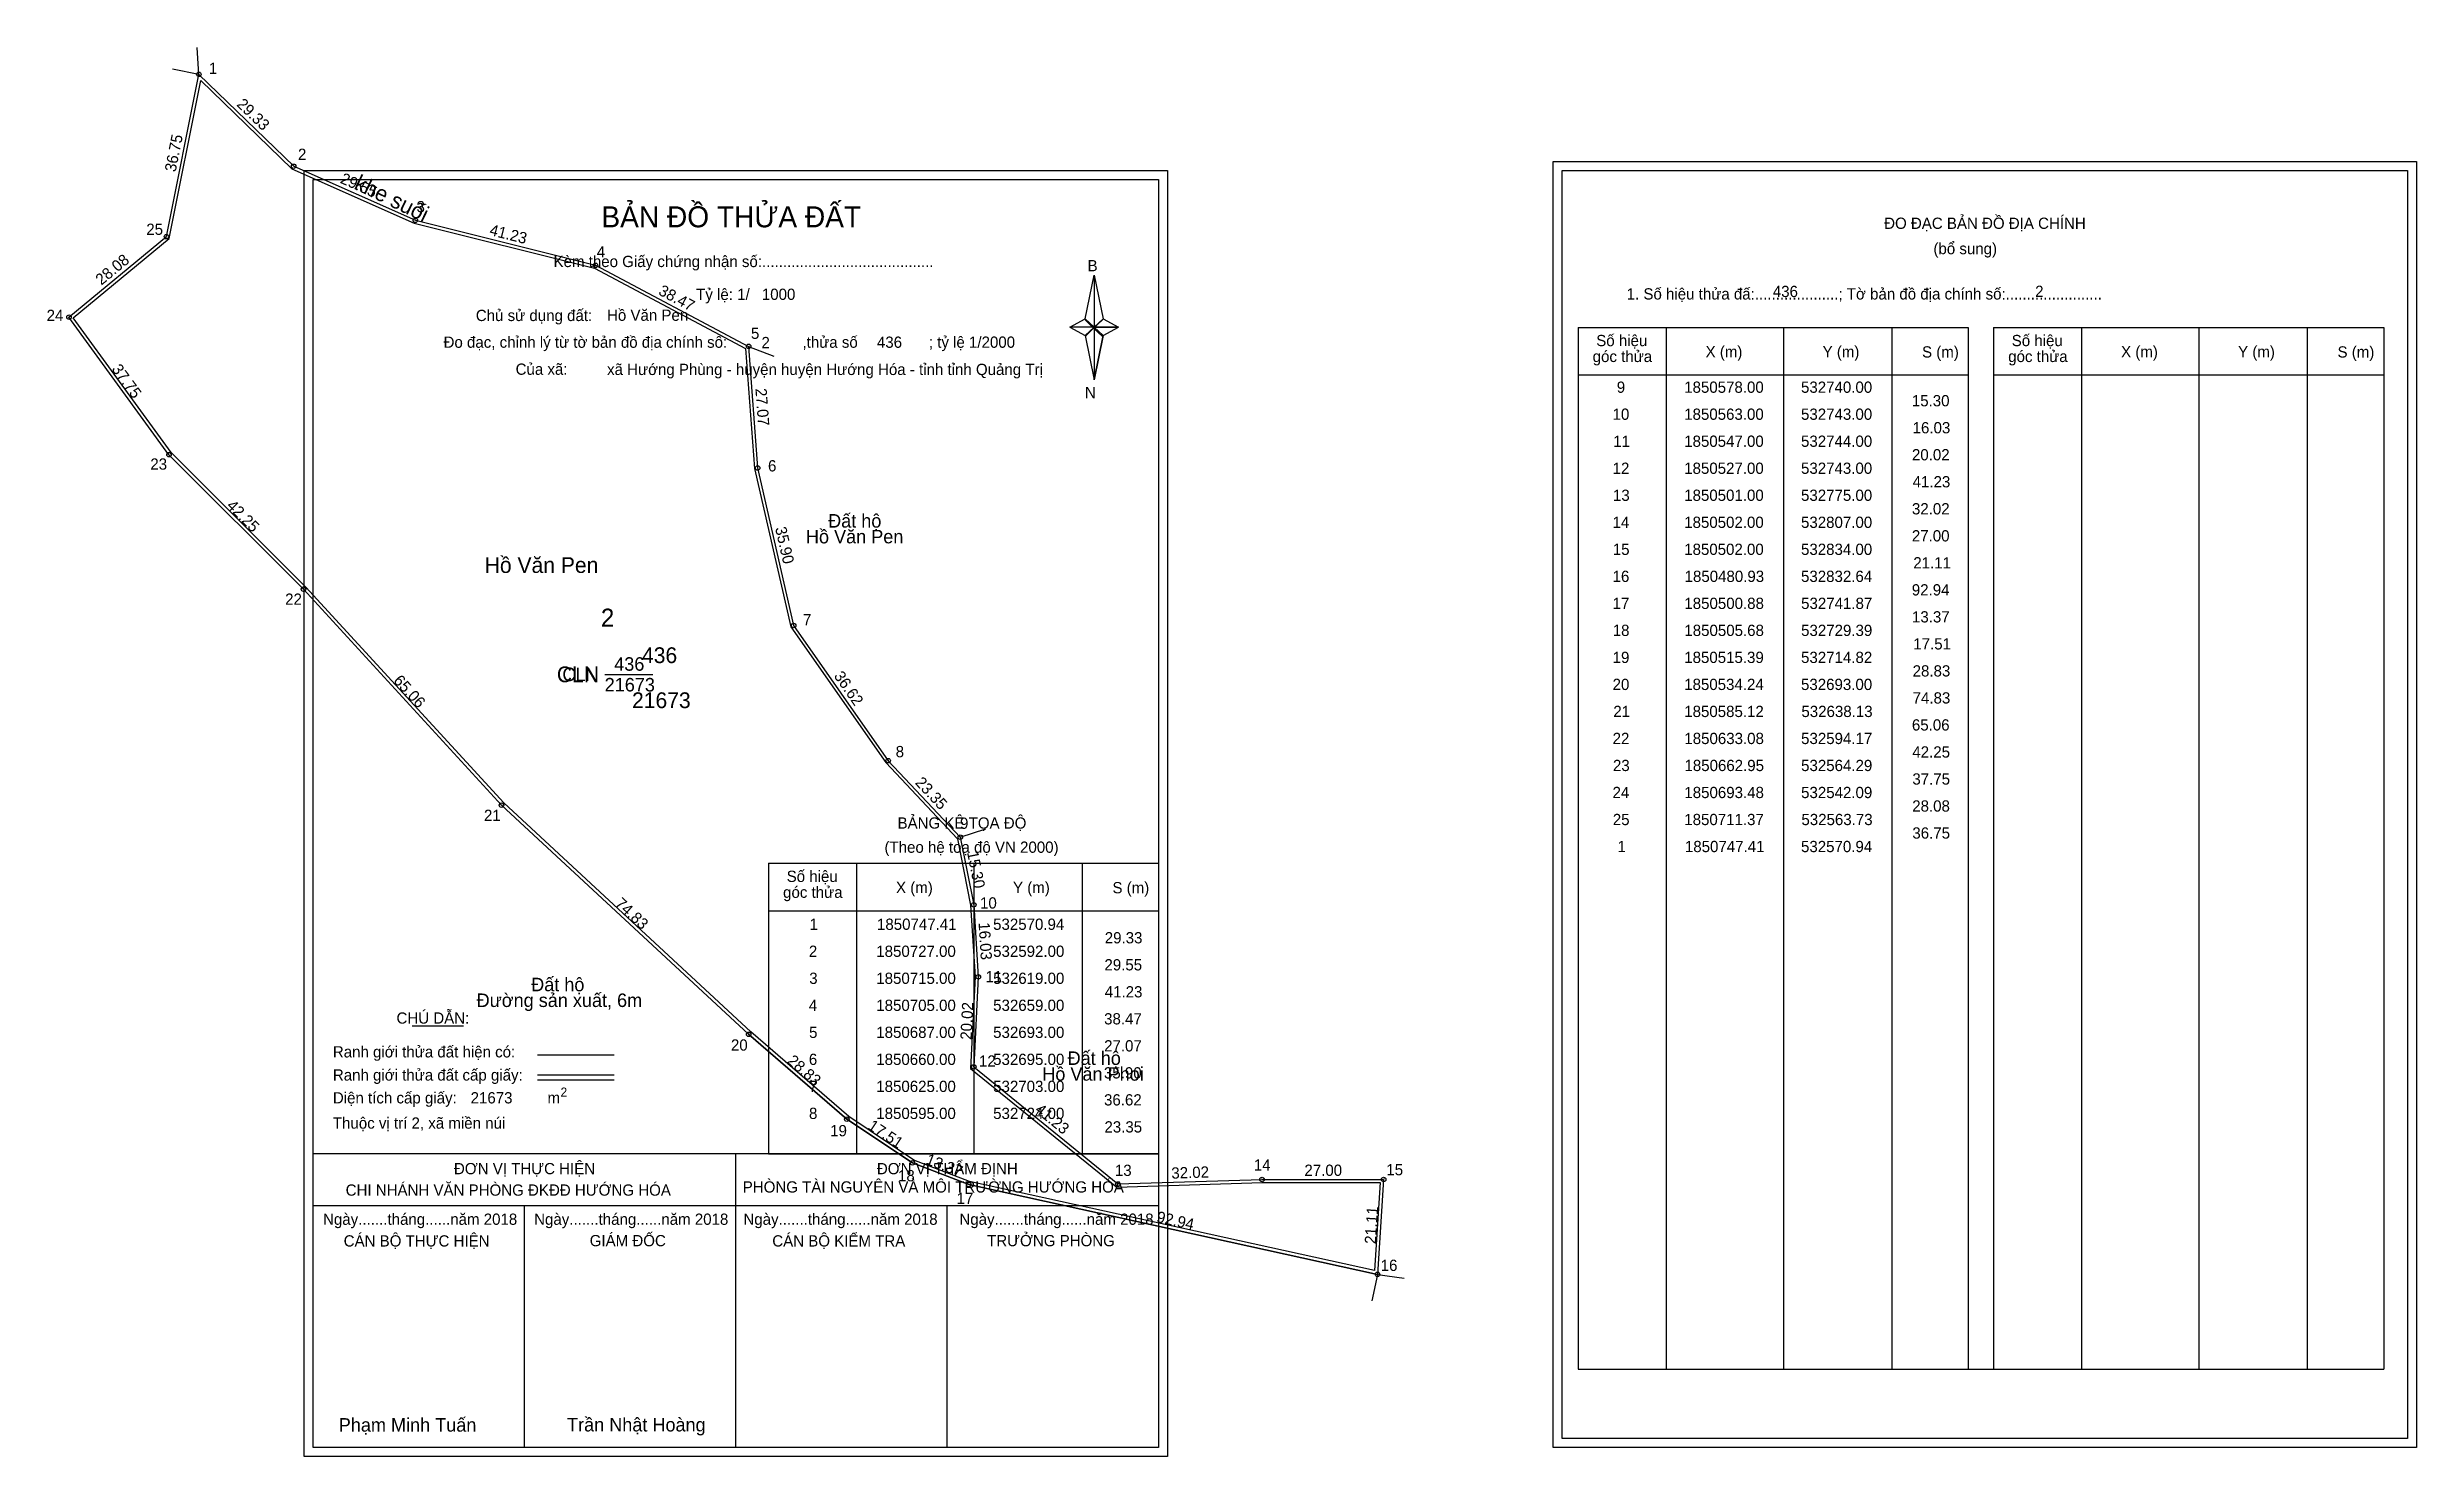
# Model space of a CAD drawing. Extents: x 532537 to 533063, y 1850440 to 1850753.
import ezdxf

# ---------------------------------------------------------------- set-up
doc = ezdxf.new("R2010")
doc.units = 0
for name, color, linetype in [('Level 1', 7, 'Continuous'), ('Level 10', 7, 'Continuous'), ('Level 11', 7, 'Continuous'), ('Level 13', 7, 'Continuous'), ('Level 2', 7, 'Continuous'), ('Level 22', 7, 'Continuous'), ('Level 27', 7, 'Continuous'), ('Level 3', 7, 'Continuous'), ('Level 36', 7, 'Continuous'), ('Level 4', 7, 'Continuous'), ('Level 49', 7, 'Continuous'), ('Level 5', 7, 'Continuous'), ('Level 53', 7, 'Continuous'), ('Level 55', 7, 'Continuous'), ('Level 6', 7, 'Continuous'), ('Level 63', 7, 'Continuous'), ('Level 7', 7, 'Continuous'), ('Level 9', 7, 'Continuous')]:
    doc.layers.add(name, color=color, linetype=linetype)

msp = doc.modelspace()

# ---------------------------------------------------------------- linework, layer by layer
at = {"layer": 'Level 1'}
for p, q in [((532596.34, 1850724.03), (532596.34, 1850724.03)), ((532873.66, 1850726.03), (532873.66, 1850726.03)), ((532767.76, 1850693.15), (532769.73, 1850702.79)), ((532769.73, 1850702.79), (532769.73, 1850691.27)), ((532769.73, 1850702.79), (532771.7, 1850693.15)), ((532764.32, 1850691.27), (532767.76, 1850693.15)), ((532767.76, 1850693.15), (532769.73, 1850691.27)), ((532769.58, 1850691.05), (532767.76, 1850692.93)), ((532769.73, 1850691.27), (532767.76, 1850689.43)), ((532771.55, 1850692.93), (532769.58, 1850691.05)), ((532769.58, 1850691.05), (532771.55, 1850692.93)), ((532771.7, 1850693.15), (532769.73, 1850691.27)), ((532769.73, 1850691.27), (532769.73, 1850679.57)), ((532769.73, 1850691.27), (532775.14, 1850691.27)), ((532769.73, 1850691.27), (532771.7, 1850689.43)), ((532771.7, 1850689.43), (532775.14, 1850691.27)), ((532877.2, 1850691.18), (532963.8, 1850691.18)), ((532896.79, 1850459.91), (532896.79, 1850691.18)), ((532922.86, 1850459.91), (532922.86, 1850691.18)), ((532946.83, 1850691.18), (532946.83, 1850459.91)), ((532963.8, 1850691.18), (532963.8, 1850459.91)), ((532969.45, 1850691.18), (533056.06, 1850691.18)), ((532989.04, 1850459.91), (532989.04, 1850691.18)), ((533015.12, 1850459.91), (533015.12, 1850691.18)), ((533039.09, 1850691.18), (533039.09, 1850459.91)), ((533056.06, 1850691.18), (533056.06, 1850459.91)), ((532769.58, 1850691.05), (532767.76, 1850689.21)), ((532767.76, 1850689.21), (532769.58, 1850691.05)), ((532767.76, 1850689.43), (532769.73, 1850679.57)), ((532771.55, 1850689.21), (532769.58, 1850691.05)), ((532771.7, 1850689.43), (532769.73, 1850679.57)), ((532877.2, 1850680.65), (532963.8, 1850680.65)), ((532969.45, 1850680.65), (533056.06, 1850680.65)), ((532697.44, 1850572.21), (532784.04, 1850572.21)), ((532717.03, 1850507.68), (532717.03, 1850572.21)), ((532743.1, 1850507.68), (532743.1, 1850572.21)), ((532767.07, 1850572.21), (532767.07, 1850507.68)), ((532697.44, 1850561.68), (532784.04, 1850561.68)), ((532618.26, 1850536.1), (532629.66, 1850536.1)), ((532646.12, 1850529.69), (532663.14, 1850529.69)), ((532646.12, 1850525.25), (532663.14, 1850525.25)), ((532646.12, 1850524.15), (532663.14, 1850524.15)), ((532703.17, 1850507.68), (532596.34, 1850507.68)), ((532784.04, 1850507.68), (532679.2, 1850507.68)), ((532690.19, 1850442.46), (532690.19, 1850507.68)), ((532697.44, 1850507.68), (532784.04, 1850507.68)), ((532784.04, 1850496.13), (532596.34, 1850496.13)), ((532643.26, 1850442.46), (532643.26, 1850496.13)), ((532737.11, 1850442.46), (532737.11, 1850496.13)), ((532877.2, 1850459.91), (533056.06, 1850459.91)), ((533061.36, 1850444.46), (533061.36, 1850444.46)), ((532784.04, 1850442.46), (532784.04, 1850442.46))]:
    msp.add_line(p, q, dxfattribs=at)
for points in [[(532767.76, 1850693.15), (532769.73, 1850702.79), (532769.73, 1850691.27)], [(532764.32, 1850691.27), (532767.76, 1850689.43), (532769.73, 1850691.27)], [(532769.73, 1850691.27), (532771.7, 1850693.15), (532775.14, 1850691.27)], [(532769.73, 1850691.27), (532769.73, 1850679.57), (532771.7, 1850689.43)]]:
    msp.add_lwpolyline(points, close=True, dxfattribs=at)
at = {"layer": 'Level 10'}
for p, q in [((532564.29, 1850662.95), (532594.17, 1850633.08)), ((532638.13, 1850585.12), (532693, 1850534.24)), ((532693, 1850534.24), (532714.82, 1850515.39)), ((532714.82, 1850515.39), (532729.39, 1850505.68)), ((532729.39, 1850505.68), (532741.87, 1850500.88)), ((532741.87, 1850500.88), (532832.64, 1850480.93))]:
    msp.add_line(p, q, dxfattribs=at)
for points in [[(532570.94, 1850747.41), (532592, 1850727), (532619, 1850715), (532659, 1850705), (532693, 1850687), (532695, 1850660), (532703, 1850625), (532724, 1850595), (532740, 1850578), (532743, 1850563), (532744, 1850547), (532743, 1850527), (532775, 1850501), (532807, 1850502), (532834, 1850502), (532832.64, 1850480.93), (532741.87, 1850500.88), (532729.39, 1850505.68), (532714.82, 1850515.39), (532693, 1850534.24), (532638.13, 1850585.12), (532594.17, 1850633.08), (532564.29, 1850662.95), (532542.09, 1850693.48), (532563.73, 1850711.37)], [(532571.37, 1850746.01), (532591.6, 1850726.41), (532618.77, 1850714.34), (532658.75, 1850704.34), (532692.33, 1850686.56), (532694.31, 1850659.9), (532702.35, 1850624.71), (532723.46, 1850594.56), (532739.35, 1850577.67), (532742.3, 1850562.91), (532743.3, 1850547), (532742.28, 1850526.68), (532774.76, 1850500.29), (532807.01, 1850501.3), (532833.25, 1850501.3), (532831.99, 1850481.79), (532742.07, 1850501.55), (532729.71, 1850506.31), (532715.24, 1850515.95), (532693.47, 1850534.76), (532638.63, 1850585.61), (532594.68, 1850633.56), (532564.82, 1850663.41), (532543.04, 1850693.36), (532564.37, 1850710.99)]]:
    msp.add_lwpolyline(points, close=True, dxfattribs=at)
at = {"layer": 'Level 11'}
for centre in [(532570.94, 1850747.41), (532570.94, 1850747.41), (532592, 1850727), (532619, 1850715), (532563.73, 1850711.37), (532659, 1850705), (532542.09, 1850693.48), (532693, 1850687), (532564.29, 1850662.95), (532695, 1850660), (532594.17, 1850633.08), (532703, 1850625), (532724, 1850595), (532638.13, 1850585.12), (532740, 1850578), (532743, 1850563), (532744, 1850547), (532693, 1850534.24), (532743, 1850527), (532714.82, 1850515.39), (532729.39, 1850505.68), (532807, 1850502), (532834, 1850502), (532741.87, 1850500.88), (532775, 1850501), (532832.64, 1850480.93)]:
    msp.add_circle(centre, 0.5, dxfattribs=at)
at = {"layer": 'Level 27'}
for p, q in [((532570.94, 1850747.41), (532570.55, 1850753.4)), ((532570.94, 1850747.41), (532565.06, 1850748.59)), ((532693, 1850687), (532698.6, 1850684.85)), ((532740, 1850578), (532745.69, 1850579.9)), ((532832.64, 1850480.93), (532831.36, 1850475.07)), ((532832.64, 1850480.93), (532838.58, 1850480.06))]:
    msp.add_line(p, q, dxfattribs=at)
at = {"layer": 'Level 3'}
for p, q in [((532877.2, 1850691.18), (532877.2, 1850459.91)), ((532969.45, 1850691.18), (532969.45, 1850459.91)), ((532697.44, 1850572.21), (532697.44, 1850507.68))]:
    msp.add_line(p, q, dxfattribs=at)
at = {"layer": 'Level 63'}
for points in [[(532871.67, 1850728.03), (533063.37, 1850728.03), (533063.37, 1850442.46), (532871.67, 1850442.46)], [(532594.34, 1850726.03), (532786.04, 1850726.03), (532786.04, 1850440.46), (532594.34, 1850440.46)], [(532596.34, 1850724.03), (532784.04, 1850724.03), (532784.04, 1850442.46), (532596.34, 1850442.46)], [(532873.67, 1850726.03), (533061.37, 1850726.03), (533061.37, 1850444.46), (532873.67, 1850444.46)]]:
    msp.add_lwpolyline(points, close=True, dxfattribs=at)
at = {"layer": 'Level 9'}
msp.add_line((532661.04, 1850614.17), (532671.76, 1850614.17), dxfattribs=at)

# ---------------------------------------------------------------- texts
at = {"layer": 'Level 1'}
for s, height, p in [('BẢN ĐỒ THỬA ĐẤT', 4.6657, (532660.31, 1850713.44)), ('ĐO ĐẠC BẢN ĐỒ ĐỊA CHÍNH', 2.5, (532945.14, 1850713.09)), ('Kèm theo Giấy chứng nhận số:.........................................', 2.5, (532649.69, 1850704.61)), ('(bổ sung)', 2.5, (532956.08, 1850707.47)), ('B', 2.5, (532768.27, 1850703.67)), ('1. Số hiệu thửa đấ:....................; Tờ bản đồ địa chính số:.......................', 2.5, (532887.97, 1850697.41)), ('Chủ sử dụng đất:', 2.5, (532632.43, 1850692.62)), ('Đo đạc, chỉnh lý từ tờ bản đồ địa chính số:                  ,thửa số                 ; tỷ lệ 1/2000', 2.5, (532625.27, 1850686.69)), ('góc thửa', 2.5, (532880.42, 1850683.52)), ('Số hiệu', 2.5, (532881.21, 1850687.05)), ('X (m)', 2.5, (532905.49, 1850684.57)), ('Y (m)', 2.5, (532931.47, 1850684.57)), ('S (m)', 2.5, (532953.55, 1850684.52)), ('góc thửa', 2.5, (532972.68, 1850683.52)), ('Số hiệu', 2.5, (532973.47, 1850687.05)), ('X (m)', 2.5, (532997.75, 1850684.57)), ('Y (m)', 2.5, (533023.73, 1850684.57)), ('S (m)', 2.5, (533045.81, 1850684.52)), ('Của xã:', 2.5, (532641.27, 1850680.69)), ('N', 2.5, (532767.67, 1850675.5)), ('BẢNG KÊ TỌA ĐỘ', 2.5, (532726.07, 1850579.91)), ('(Theo hệ toạ độ VN 2000)', 2.5, (532723.17, 1850574.55)), ('Số hiệu', 2.5, (532701.45, 1850568.07)), ('góc thửa', 2.5, (532700.66, 1850564.54)), ('X (m)', 2.5, (532725.73, 1850565.6)), ('Y (m)', 2.5, (532751.71, 1850565.6)), ('S (m)', 2.5, (532773.79, 1850565.55)), ('CHÚ DẪN:', 2.5, (532614.82, 1850536.6)), ('Ranh giới thửa đất hiện có:', 2.5, (532600.69, 1850529.1)), ('Ranh giới thửa đất cấp giấy:', 2.5, (532600.69, 1850523.96)), ('Diện tích cấp giấy:', 2.5, (532600.69, 1850518.88)), ('m', 2.5, (532648.34, 1850518.9)), ('2', 2, (532651.24, 1850520.41)), ('Thuộc vị trí 2, xã miền núi', 2.5, (532600.69, 1850513.28)), ('ĐƠN VỊ THỰC HIỆN', 2.5, (532627.57, 1850503.16)), ('PHÒNG TÀI NGUYÊN VÀ MÔI TRƯỜNG HƯỚNG HÓA', 2.5, (532691.7, 1850499.09)), ('ĐƠN VỊ THẨM ĐỊNH', 2.5, (532721.48, 1850503.16)), ('CHI NHÁNH VĂN PHÒNG ĐKĐĐ HƯỚNG HÓA', 2.5, (532603.53, 1850498.4)), ('Ngày.......tháng......năm 2018', 2.5, (532598.51, 1850491.93)), ('Ngày.......tháng......năm 2018', 2.5, (532645.38, 1850491.93)), ('Ngày.......tháng......năm 2018', 2.5, (532691.85, 1850491.93)), ('Ngày.......tháng......năm 2018', 2.5, (532739.81, 1850491.93)), ('CÁN BỘ THỰC HIỆN', 2.5, (532603.09, 1850487.11)), ('GIÁM ĐỐC', 2.5, (532657.72, 1850487.17)), ('CÁN BỘ KIỂM TRA', 2.5, (532698.26, 1850487.11)), ('TRƯỞNG PHÒNG', 2.5, (532745.95, 1850487.17)), ('Phạm Minh Tuấn', 3, (532602, 1850446)), ('Trần Nhật Hoàng', 3, (532652.69, 1850446.05))]:
    msp.add_text(s, height=height, dxfattribs=at).set_placement(p)
at = {"layer": 'Level 11'}
msp.add_text('Tỷ lệ: 1/', height=2.5, dxfattribs=at).set_placement((532681.35, 1850697.3))
at = {"layer": 'Level 13'}
for s, p in [('436', (532663.16, 1850614.97)), ('CLN', (532651.65, 1850612.67)), ('21673', (532661.04, 1850610.37))]:
    msp.add_text(s, height=3, dxfattribs=at).set_placement(p)
at = {"layer": 'Level 2'}
msp.add_text('Hồ Văn Pen', height=3.5, dxfattribs=at).set_placement((532634.4, 1850636.69))
at = {"layer": 'Level 22'}
msp.add_text('khe suối', height=3.5, rotation=334.2564, dxfattribs=at).set_placement((532605.17, 1850722.09))
at = {"layer": 'Level 3'}
msp.add_text('CLN', height=3.5, dxfattribs=at).set_placement((532650.42, 1850612.42))
at = {"layer": 'Level 36'}
for s, p in [('Đất hộ', (532710.66, 1850646.76)), ('Hồ Văn Pen', (532705.73, 1850643.26)), ('Đất hộ', (532644.72, 1850543.8)), ('Đường sản xuất, 6m', (532632.61, 1850540.3)), ('Đất hộ', (532763.83, 1850527.44)), ('Hồ Văn Phoi', (532758.21, 1850523.94))]:
    msp.add_text(s, height=3, dxfattribs=at).set_placement(p)
at = {"layer": 'Level 4'}
msp.add_text('436', height=3.5, dxfattribs=at).set_placement((532669.33, 1850616.67))
at = {"layer": 'Level 49'}
for s, rotation, p in [('29.33', 315.898, (532579.15, 1850740.56)), ('36.75', 78.687, (532565.76, 1850725.59)), ('29.55', 336.0375, (532602.14, 1850723.37)), ('41.23', 345.9638, (532635.31, 1850711.75)), ('28.08', 39.5809, (532549.28, 1850700.46)), ('38.47', 332.1027, (532672.78, 1850698.61)), ('37.75', 306.0229, (532551.46, 1850681.95)), ('27.07', 274.2364, (532694.5, 1850677.62)), ('42.25', 315.0096, (532576.94, 1850651.43)), ('35.90', 282.875, (532698.87, 1850646.66)), ('65.06', 312.5083, (532613.98, 1850612.65)), ('36.62', 304.992, (532711.82, 1850613.8)), ('23.35', 313.2643, (532729.82, 1850589.99)), ('15.30', 281.3099, (532741.48, 1850574.67)), ('74.83', 317.1608, (532663.17, 1850562.99)), ('16.03', 273.5763, (532744.05, 1850559.04)), ('20.02', 87.1376, (532742.5, 1850532.97)), ('28.83', 319.1767, (532701.4, 1850528.04)), ('41.23', 320.9061, (532756.4, 1850517.14)), ('17.51', 326.319, (532719.28, 1850513.38)), ('13.37', 338.9625, (532732.12, 1850505.49)), ('32.02', 1.7899, (532786.9, 1850502.17)), ('92.94', 347.6043, (532783.43, 1850492.56)), ('21.11', 86.3069, (532832.27, 1850487.6))]:
    msp.add_text(s, height=2.5, rotation=rotation, dxfattribs=at).set_placement(p)
msp.add_text('27.00', height=2.5, dxfattribs=at).set_placement((532816.41, 1850502.8))
at = {"layer": 'Level 5'}
msp.add_text('21673', height=3.5, dxfattribs=at).set_placement((532667.12, 1850606.67))
at = {"layer": 'Level 53'}
for s, p in [('9', (532885.77, 1850676.69)), ('1850578.00', (532900.74, 1850676.69)), ('532740.00', (532926.68, 1850676.69)), ('15.30', (532951.29, 1850673.69)), ('10', (532884.84, 1850670.69)), ('1850563.00', (532900.74, 1850670.69)), ('532743.00', (532926.68, 1850670.69)), ('16.03', (532951.46, 1850667.69)), ('11', (532885, 1850664.69)), ('1850547.00', (532900.74, 1850664.69)), ('532744.00', (532926.68, 1850664.69)), ('12', (532884.85, 1850658.69)), ('1850527.00', (532900.74, 1850658.69)), ('532743.00', (532926.68, 1850658.69)), ('20.02', (532951.31, 1850661.69)), ('13', (532884.92, 1850652.69)), ('1850501.00', (532900.74, 1850652.69)), ('532775.00', (532926.68, 1850652.69)), ('41.23', (532951.46, 1850655.69)), ('14', (532884.83, 1850646.69)), ('1850502.00', (532900.74, 1850646.69)), ('532807.00', (532926.68, 1850646.69)), ('32.02', (532951.31, 1850649.69)), ('27.00', (532951.29, 1850643.69)), ('15', (532884.89, 1850640.69)), ('1850502.00', (532900.74, 1850640.69)), ('532834.00', (532926.68, 1850640.69)), ('21.11', (532951.61, 1850637.69)), ('16', (532884.84, 1850634.69)), ('1850480.93', (532900.83, 1850634.69)), ('532832.64', (532926.68, 1850634.69)), ('92.94', (532951.28, 1850631.69)), ('17', (532884.85, 1850628.69)), ('1850500.88', (532900.78, 1850628.69)), ('532741.87', (532926.7, 1850628.69)), ('13.37', (532951.32, 1850625.69)), ('18', (532884.87, 1850622.69)), ('1850505.68', (532900.78, 1850622.69)), ('532729.39', (532926.7, 1850622.69)), ('19', (532884.85, 1850616.69)), ('1850515.39', (532900.75, 1850616.69)), ('532714.82', (532926.69, 1850616.69)), ('17.51', (532951.61, 1850619.69)), ('20', (532884.84, 1850610.69)), ('1850534.24', (532900.74, 1850610.69)), ('532693.00', (532926.68, 1850610.69)), ('28.83', (532951.46, 1850613.69)), ('21', (532885, 1850604.69)), ('1850585.12', (532900.75, 1850604.69)), ('532638.13', (532926.77, 1850604.69)), ('74.83', (532951.46, 1850607.69)), ('65.06', (532951.3, 1850601.69)), ('22', (532884.85, 1850598.69)), ('1850633.08', (532900.78, 1850598.69)), ('532594.17', (532926.7, 1850598.69)), ('42.25', (532951.4, 1850595.69)), ('23', (532884.92, 1850592.69)), ('1850662.95', (532900.8, 1850592.69)), ('532564.29', (532926.7, 1850592.69)), ('37.75', (532951.4, 1850589.69)), ('24', (532884.83, 1850586.69)), ('1850693.48', (532900.78, 1850586.69)), ('532542.09', (532926.7, 1850586.69)), ('28.08', (532951.37, 1850583.69)), ('25', (532884.89, 1850580.69)), ('1850711.37', (532900.76, 1850580.69)), ('532563.73', (532926.77, 1850580.69)), ('1', (532885.92, 1850574.69)), ('1850747.41', (532900.9, 1850574.69)), ('532570.94', (532926.68, 1850574.69)), ('36.75', (532951.4, 1850577.69)), ('1', (532706.53, 1850557.43)), ('1850747.41', (532721.51, 1850557.43)), ('532570.94', (532747.29, 1850557.43)), ('29.33', (532772.08, 1850554.43)), ('2', (532706.38, 1850551.43)), ('1850727.00', (532721.35, 1850551.43)), ('532592.00', (532747.3, 1850551.43)), ('29.55', (532772.01, 1850548.43)), ('3', (532706.46, 1850545.43)), ('1850715.00', (532721.35, 1850545.43)), ('532619.00', (532747.3, 1850545.43)), ('41.23', (532772.08, 1850542.43)), ('4', (532706.37, 1850539.43)), ('1850705.00', (532721.35, 1850539.43)), ('532659.00', (532747.3, 1850539.43)), ('38.47', (532771.94, 1850536.43)), ('5', (532706.43, 1850533.43)), ('1850687.00', (532721.35, 1850533.43)), ('532693.00', (532747.3, 1850533.43)), ('6', (532706.38, 1850527.43)), ('1850660.00', (532721.35, 1850527.43)), ('532695.00', (532747.3, 1850527.43)), ('27.07', (532771.94, 1850530.43)), ('7', (532706.39, 1850521.43)), ('1850625.00', (532721.35, 1850521.43)), ('532703.00', (532747.3, 1850521.43)), ('35.90', (532771.9, 1850524.43)), ('8', (532706.41, 1850515.43)), ('1850595.00', (532721.35, 1850515.43)), ('532724.00', (532747.3, 1850515.43)), ('36.62', (532771.92, 1850518.43)), ('23.35', (532772.01, 1850512.43))]:
    msp.add_text(s, height=2.5, dxfattribs=at).set_placement(p)
at = {"layer": 'Level 55'}
for s, height, p in [('1', 0.4, (532570.83, 1850747.41)), ('0', 0.11, (532570.9, 1850747.3)), ('0', 0.11, (532570.9, 1850747.3)), ('0', 0.11, (532570.9, 1850747.3)), ('0', 0.11, (532570.9, 1850747.3)), ('2', 0.4, (532591.86, 1850727)), ('0', 0.11, (532591.96, 1850726.89)), ('0', 0.11, (532591.96, 1850726.89)), ('3', 0.4, (532618.88, 1850715)), ('0', 0.11, (532618.96, 1850714.89)), ('0', 0.11, (532618.96, 1850714.89)), ('25', 0.4, (532563.45, 1850711.37)), ('0', 0.11, (532563.69, 1850711.26)), ('0', 0.11, (532563.69, 1850711.26)), ('4', 0.4, (532658.86, 1850705)), ('0', 0.11, (532658.96, 1850704.89)), ('0', 0.11, (532658.96, 1850704.89)), ('24', 0.4, (532541.8, 1850693.48)), ('0', 0.11, (532542.05, 1850693.37)), ('0', 0.11, (532542.05, 1850693.37)), ('5', 0.4, (532692.87, 1850687)), ('0', 0.11, (532692.96, 1850686.89)), ('0', 0.11, (532692.96, 1850686.89)), ('0', 0.11, (532692.96, 1850686.89)), ('23', 0.4, (532564.02, 1850662.95)), ('0', 0.11, (532564.25, 1850662.84)), ('0', 0.11, (532564.25, 1850662.84)), ('6', 0.4, (532694.86, 1850660)), ('0', 0.11, (532694.96, 1850659.89)), ('22', 0.4, (532593.89, 1850633.08)), ('0', 0.11, (532594.13, 1850632.97)), ('0', 0.11, (532594.13, 1850632.97)), ('7', 0.4, (532702.87, 1850625)), ('0', 0.11, (532702.96, 1850624.89)), ('8', 0.4, (532723.87, 1850595)), ('0', 0.11, (532723.96, 1850594.89)), ('21', 0.4, (532637.87, 1850585.12)), ('0', 0.11, (532638.09, 1850585.01)), ('0', 0.11, (532638.09, 1850585.01)), ('9', 0.4, (532739.86, 1850578)), ('0', 0.11, (532739.96, 1850577.89)), ('0', 0.11, (532739.96, 1850577.89)), ('10', 0.4, (532742.72, 1850563)), ('0', 0.11, (532742.96, 1850562.89)), ('11', 0.4, (532743.74, 1850547)), ('0', 0.11, (532743.96, 1850546.89)), ('20', 0.4, (532692.72, 1850534.24)), ('0', 0.11, (532692.96, 1850534.13)), ('0', 0.11, (532692.96, 1850534.13)), ('12', 0.4, (532742.72, 1850527)), ('0', 0.11, (532742.96, 1850526.89)), ('19', 0.4, (532714.54, 1850515.39)), ('0', 0.11, (532714.78, 1850515.28)), ('0', 0.11, (532714.78, 1850515.28)), ('18', 0.4, (532729.11, 1850505.68)), ('0', 0.11, (532729.35, 1850505.57)), ('0', 0.11, (532729.35, 1850505.57)), ('14', 0.4, (532806.71, 1850502)), ('0', 0.11, (532806.96, 1850501.89)), ('15', 0.4, (532833.72, 1850502)), ('0', 0.11, (532833.96, 1850501.89)), ('17', 0.4, (532741.59, 1850500.88)), ('0', 0.11, (532741.83, 1850500.77)), ('0', 0.11, (532741.83, 1850500.77)), ('13', 0.4, (532774.73, 1850501)), ('0', 0.11, (532774.96, 1850500.89)), ('16', 0.4, (532832.36, 1850480.93)), ('0', 0.11, (532832.6, 1850480.82)), ('0', 0.11, (532832.6, 1850480.82)), ('0', 0.11, (532832.6, 1850480.82))]:
    msp.add_text(s, height=height, dxfattribs=at).set_placement(p)
at = {"layer": 'Level 6'}
for s, p in [('1000', (532695.94, 1850697.32)), ('436', (532920.42, 1850697.95)), ('2', (532978.67, 1850697.97)), ('Hồ Văn Pen', (532661.56, 1850692.68)), ('2', (532695.86, 1850686.6)), ('436', (532721.49, 1850686.68)), ('xã Hướng Phùng - huyện huyện Hướng Hóa - tỉnh tỉnh Quảng Trị', (532661.58, 1850680.64)), ('21673', (532631.28, 1850518.89))]:
    msp.add_text(s, height=2.5, dxfattribs=at).set_placement(p)
at = {"layer": 'Level 7'}
msp.add_text('2', height=4, dxfattribs=at).set_placement((532660.2, 1850624.76))
at = {"layer": 'Level 9'}
for s, p in [('1', (532573.15, 1850747.5)), ('2', (532592.94, 1850728.4)), ('3', (532619.27, 1850716.78)), ('25', (532559.26, 1850711.76)), ('4', (532659.29, 1850706.74)), ('24', (532537.13, 1850692.63)), ('5', (532693.52, 1850688.66)), ('23', (532560.16, 1850659.62)), ('6', (532697.31, 1850659.23)), ('22', (532590.09, 1850629.62)), ('7', (532705.08, 1850625.05)), ('8', (532725.66, 1850595.77)), ('21', (532634.24, 1850581.61)), ('9', (532739.94, 1850579.85)), ('10', (532744.39, 1850562.16)), ('11', (532745.58, 1850545.77)), ('20', (532689.08, 1850530.61)), ('12', (532744.15, 1850527.05)), ('19', (532711.11, 1850511.59)), ('18', (532726.18, 1850501.59)), ('13', (532774.33, 1850502.78)), ('14', (532805.17, 1850503.95)), ('15', (532834.61, 1850502.94)), ('17', (532739.19, 1850496.57)), ('16', (532833.35, 1850481.69))]:
    msp.add_text(s, height=2.5, dxfattribs=at).set_placement(p)

doc.saveas('drawing.dxf')
